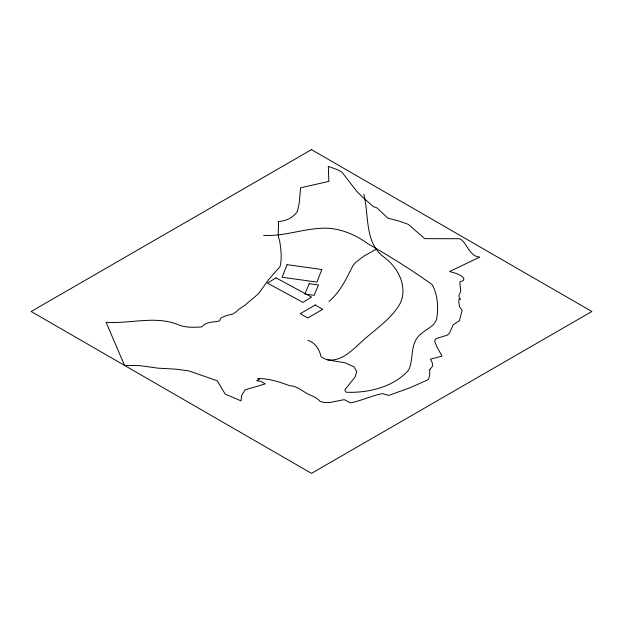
<?xml version="1.0" encoding="UTF-8"?>
<svg xmlns="http://www.w3.org/2000/svg" width="623" height="623" viewBox="0 0 623 623"><rect width="100%" height="100%" fill="white"/><g stroke="black" fill="none" stroke-linecap="round" stroke-linejoin="round"><path stroke-width="0.93" d="M328.991 301.431C340.127 292.047 346.365 278.831 352.68 266.099A50.424 29.11 0 0 1 356.045 262.143L363.575 256.279L376.128 249.332M263.607 235.323C282.429 236.592 300.52 229.638 319.155 228.439C336.615 226.749 353.662 233.399 367.617 243.562C389.679 256.224 411.414 269.775 432.066 284.547C437.837 294.445 438.467 307.637 436.715 318.781C434.589 326.366 426.444 328.897 421.195 333.764C409.412 342.798 414.1 358.427 408.626 370.124C393.526 387.195 368.092 393.191 346.061 392.225L344.76 389.975L355.227 376.744L356.761 371.596L353.95 366.776L344.776 362.718L327.2 359.845M307.879 340.329C315.402 342.751 319.194 349.215 320.977 356.317A9.999 5.771 0 0 0 322.068 357.384L324.194 358.63A12.296 7.102 0 0 0 327.854 359.744C340.142 361.737 350.025 352.151 358.49 344.683C372.219 331.07 390.021 320.923 399.919 303.868A74.355 42.925 0 0 0 402.528 296.159C405.005 280.693 395.893 265.803 383.713 256.933C364.346 242.417 369.166 215.145 363.824 194.314M429.8 369.61L429.613 375.7L428.468 379.282L427.059 380.186L410.277 387.67L388.697 395.426L382.444 393.604C371.433 395.698 361.317 400.823 350.352 402.902L344.246 399.647L332.223 402.037A13.293 7.678 0 0 1 320.09 401.399C315.939 396.415 309.771 395.566 304.499 392.007C300.068 389.25 295.123 385.73 289.788 385.754C279.672 381.977 268.56 378.325 257.766 378.605L259.191 379.493L256.692 380.739L260.772 381.292L265.266 383.877L245.151 389.842L241.584 395.628L241.023 400.854L225.183 394.102L217.256 380.778L188.637 370.849L175.709 369.151L158.156 368.177L139.723 365.639L124.53 365.413L106.097 322.278C130.308 324.053 156.264 315.028 179.26 325.151C186.355 327.76 194.306 327.433 201.681 326.911C206.221 321.351 213.705 322.496 219.608 320.853L220.519 318.478L221.718 317.489L226.974 315.425L232.714 314.078L235.572 312.271L238.944 309.226L244.496 305.605L258.794 293.464L268.505 279.711L279.945 266.737C282.219 258.195 280.926 249.231 279.626 240.634C276.768 234.443 279.314 227.901 278.255 221.453C285.871 221.235 293.137 217.723 297.436 211.337L299.235 202.896L300.582 187.764L328.827 181.441L328.329 166.38L337.292 169.651L341.949 172.127L356.543 191.097L361.823 196.393L373.309 206.618L376.946 207.872L387.849 218.143L399.413 221.212L408.408 224.397L424.691 238.648L459.976 238.741C467.577 243.624 469.212 256.302 479.78 257.12L449.728 271.449L453.365 272.679A19.181 11.074 0 0 1 463.933 278.38L463.31 280.599L459.782 281.931L460.716 291.564L459.065 294.741L459.244 298.261L460.724 299.071L458.925 299.686L458.808 302.054L459.548 306.929L462.118 310.277L459.478 320.549L453.069 324.957L449.44 333.266L447.189 335.19L436.108 338.601L434.597 340.882L436.855 346.801L442.034 356.099L430.47 359.167L432.284 362.687L432.479 366.293L429.8 369.61M287.078 264.658L282.149 277.251L316.936 282.094L321.865 269.494L287.078 264.658M309.218 283.706L304.881 294.025L314.109 295.357L318.446 285.03L309.218 283.706M276.028 277.858L267.392 283.122L302.942 302.35L311.578 297.085L276.028 277.858M311.5 149.645L31.15 311.5L311.5 473.355L591.85 311.5L311.5 149.645M315.246 305.005L300.255 313.665L307.754 317.995L322.745 309.335L315.246 305.005"/></g></svg>
